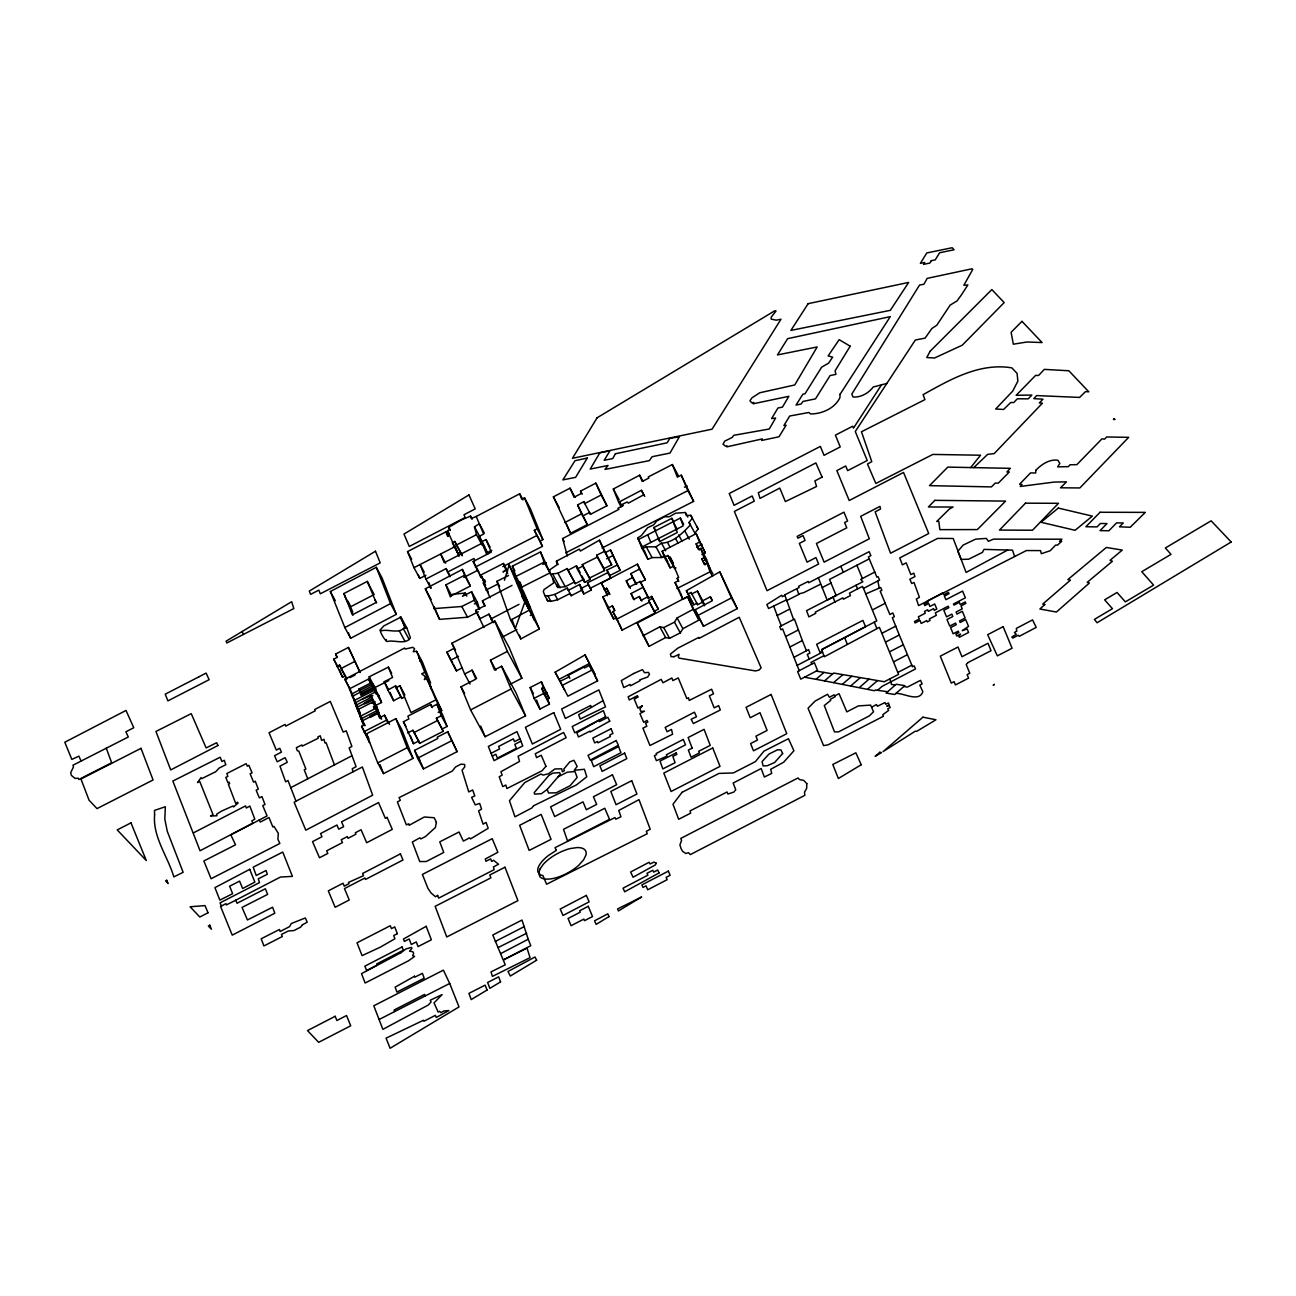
<?xml version="1.0" encoding="UTF-8"?>
<svg xmlns="http://www.w3.org/2000/svg" width="1296" height="1296" viewBox="0 0 1296 1296"><rect width="100%" height="100%" fill="white"/><g stroke="black" fill="none" stroke-linecap="round" stroke-linejoin="round"><path stroke-width="1.5" d="M799.276 670.745L782.622 628.916L780.953 629.759L779.787 626.551L793.606 619.504L784.728 594.864L799.097 587.542L798.563 586.278L808.202 581.434L808.655 582.763L869.162 551.675L870.88 555.628L868.401 556.924L876.906 577.19L878.056 576.607L879.563 580.057L863.492 588.416L876.776 620.865L821.891 649.49L822.231 651.272L824.337 656.764L879.417 627.345L898.582 674.374L884.309 681.728L833.668 673.045L824.499 680.886L804.524 677.192L800.734 679.136L797.607 671.522L814.39 662.742L817.549 670.421L804.524 677.192M352.933 771.833L352.269 768.739L356.076 766.681L349.142 747.889L351.896 746.48L346.275 730.847L343.148 732.046L330.302 701.411L314.717 709.511L315.252 710.791L285.752 726.1L285.055 724.448L269.033 732.775L276.34 750.092L279.79 748.294L281.41 752.134L274.59 755.681L277.182 761.805L285.12 757.69L287.275 762.291L279.952 766.147L285.638 781.828L288.004 780.516L295.974 801.155L294.16 802.273L305.807 830.185L372.665 795.193L362.362 767.005L295.974 801.155M504.436 580.252L509.15 565.007L523.649 591.835L539.314 628.981L520.798 638.928L510.656 620.152L496.903 581.321L508.518 575.537M380.117 630.002L383.827 625.919L400.918 617.074L406.96 628.252L410.443 637.826C405.68 645.23 394.324 639.625 387.439 641.455C384.928 641.682 377.249 627.215 381.64 630.731C388.525 628.884 399.881 634.489 404.644 627.086L400.918 617.074M385.916 640.726L386.402 639.511M550.541 574.096L557.96 573.269L567.227 568.571L574.468 581.985L565.218 586.683L557.782 587.509L549.698 572.767L549.974 569.657L557.134 564.748L556.421 561.168L579.377 549.115L580.397 551.043L599.4 540.189L611.68 564.797L604.049 568.571L604.568 570.515L589.518 578.048L582.26 564.635L597.326 557.102L596.792 555.158L604.438 551.383L599.4 540.189M419.92 661.3L420.406 659.551L418.64 658.044M353.516 696.551L344.849 679.234L404.66 648.032L405.259 649.053L412.841 647.32L414.607 648.826L413.213 651.71L416.615 651.305L422.415 662.029L430.628 683.057L424.813 672.332L421.67 673.774L425.493 676.674L424.31 679.622L426.805 678.245L441.709 710.581L438.161 712.395M430.547 688.711L431.293 687.398L425.493 676.674M643.253 635.656L659.842 626.843L663.746 627.572L674.471 622.145L677.095 617.949L693.149 609.347L687.577 596.63L637.211 623.052L643.253 635.656L649.053 646.38L665.642 637.567L669.546 638.296L680.287 632.885L682.895 628.69L698.949 620.087L687.577 596.63M881.717 384.523L853.497 428.134L852.719 426.206L835.385 435.164L840.245 446.926L824.029 455.317L820.368 446.407L729.227 493.517L734.087 505.327L752.166 495.979L754.288 501.131L734.362 511.434L767.038 590.684L818.635 564.019L815.962 557.555L807.084 562.156L799.34 543.397L805.043 540.464L803.034 535.572L797.947 538.196L797.186 536.366L843.971 512.179L847.6 521.008L844.619 522.547L846.774 527.812L816.431 543.51L824.11 562.14L869.324 538.763L860.69 516.343L879.984 506.363L880.535 508.988L875.156 511.839L890.546 553.23L928.73 533.531L903.539 472.457L849.204 500.531L836.843 470.578L845.721 465.993L847.633 470.642L867.235 460.517L855.279 431.503L915.349 340.022L925.101 338.11L931.873 328.487L936.781 325.28L950.146 305.111L957.047 300.947L961.421 294.889L967.869 284.942L963.851 285.266L972.745 269.438L972.113 268.774L927.175 278.365L923.886 284.278L919.561 285.039L851.78 394.114L853.092 397.013C860.9 397.548 868.595 393.174 873.229 387.002L887.128 383.373M689.035 522.466L692.323 518.254L690.8 515.354L686.362 515.5L685.357 512.519L675.653 513.167L669.352 516.731L664.394 516.829L656.942 520.798L653.621 524.896L647.627 527.715L641.342 535.588L637.745 537.889L642.103 548.564L646.267 546.863L655.97 546.815L661.559 543.186C673.499 542.587 682.765 533.045 690.395 524.848L689.035 522.466L695.369 534.049M694.85 533.191L698.139 528.979L696.6 526.079M970.672 467.581L980.537 455.22L932.828 454.426L875.837 483.473L867.478 464L871.787 461.668L861.467 431.762L924.923 399.622L923.108 394.664C950.211 379.534 979.501 362.54 1011.82 367.853L1017.068 373.394L1017.878 381.089L1012.808 390.987L995.684 409.018L1003.59 409.455L1010.734 402.505L1013.683 402.586L1017.328 398.795L1028.214 398.844L1031.859 395.069L1016.161 395.296L1035.617 375.403L1038.566 375.467L1044.333 369.376L1068.86 370.769L1088.786 391.797L1085.481 391.635L1079.6 397.418L1036.687 395.588L1033.803 398.633L1042.972 399.184L1039.327 402.959L1042.438 403.186L994.178 453.6L987.649 454.361L973.75 467.629L947.797 467.111L929.507 485.644L991.44 486.907L995.215 483.084L998.293 483.149L1009.325 471.971L1006.846 471.938L1010.394 468.326L973.75 467.629M466.835 596.111L465.183 593.05L462.526 596.338L471.631 591.705L477.43 602.429L479.569 609.233M547.187 789.458L560.358 774.198L559.597 772.627L552.841 773.129L548.888 775.429L534.163 792.666L534.616 794.108L541.453 793.687L547.187 789.458L548.548 792.974L556.146 792.812L570.046 785.749L577.157 777.454L575.003 771.574L567.292 772.189L558.139 776.774M887.647 691.74L896.216 684.256L904.851 685.633L894.726 694.478L886.108 693.085L887.647 691.74L875.448 689.974L874.541 690.752L824.499 680.886M815.962 679.363L823.981 672.413L832.68 673.904M850.905 685.762L860.204 677.743M859.669 687.253L868.968 679.217M868.077 688.743L877.457 680.643M833.652 682.555L842.837 674.698M842.4 684.256L851.764 676.253M877.424 690.363L882.139 686.345L915.494 668.963L914.231 665.901L912.514 666.792L899.262 634.991L892.345 617.706L894.37 616.653L892.847 612.976L889.866 614.515L880.195 591.17L881.896 590.296L880.697 587.509L865.793 593.876M638.426 539.541L680.351 518.076L683.17 525.884L641.536 547.204L647.903 559.305L652.066 557.588L661.77 557.539L664.556 555.725M480.67 539.104L482.29 545.389L476.491 534.665L474.466 526.792L479.342 523.843L484.315 533.045M404.903 628.366L406.717 627.799M689.699 595.739L682.717 599.254L674.989 582.503L678.31 580.835L677.192 578.356L678.683 577.449L670.162 557.215L668.882 557.798L667.975 555.498L664.297 557.118L662.191 551.27L696.211 533.644L705.316 552.793L701.93 554.575M450.344 530.485L448.691 527.423L461.182 520.036L470.48 516.148L472.149 519.21M595.237 676.107L597.602 680.87L567.891 696.195L555.142 672.154L585.047 654.934L594.961 674.357L585.047 654.934M458.978 556.34L447.476 530.696L449.825 529.367L448.691 527.423M454.75 541.436L452.304 542.781L458.104 553.505L460.566 552.161L454.75 541.436L462.186 555.79L460.566 552.161M373.621 689.342L376.115 693.943L374.463 689.731L375.759 689.018L369.133 676.82L388.363 667.148L391.667 673.288M874.751 572.071L860.706 579.425L862.861 581.742L806.566 610.643L808.882 616.896L815.767 613.316L815.281 612.149L842.854 597.861L843.421 599.206L850.451 595.561L849.447 593.147L855.927 589.712L862.472 586.408L863.492 588.416M502.783 566.676L542.408 546.361L534.325 530.339L537.111 528.833L524.524 497.842L521.705 499.138L519.712 493.792L476.215 516.456L471.323 518.546L470.48 516.148M542.408 546.361L540.124 541.064L542.911 539.573L530.323 508.583L524.524 497.842M510.656 620.152L529.157 610.205L513.491 573.059M344.833 627.556L390.517 603.628L376.31 567.324L330.35 591.511L344.833 627.556L350.633 638.28L396.317 614.353L382.109 578.065L376.31 567.324M290.596 787.757L351.605 755.924M704.441 605.799L701.962 601.198L710.37 596.808L712.152 600.826L695.093 609.752L703.485 626.292L737.246 608.634L719.798 571.844L686.362 590.684L693.765 604.795L696.908 603.175L697.588 604.665L703.242 601.83L697.442 591.089L691.789 593.941L691.092 592.45L687.965 594.07M401.436 696.584L393.644 700.747L387.844 690.007L395.636 685.843L401.744 698.431L404.384 697.151M462.024 667.926L456.484 670.874L450.684 660.15L458.492 656.262M871.754 707.081L876.501 704.554L877.424 706.271L885.038 702.513L885.703 704.246L888.473 702.983L889.137 704.911L886.739 706.126L889.267 705.623L890.222 707.503L887.776 708.734L888.635 710.419L882.738 714.76L883.435 716.251L828.095 744.827L823.576 745.605L808.056 708.232L815.054 701.12L827.577 694.251L829.391 697.264L834.089 694.834L835.013 696.843L830.282 699.289L830.687 700.358L824.288 705.526L834.494 731.932L838.69 731.819L869.438 715.829L873.536 711.763L870.62 705.121L858.373 705.915L846.823 711.86L839.095 693.716L834.511 695.952M450.684 660.15L446.877 652.163L453.568 648.599M559.904 681.437L568.733 677.047L568.231 675.378L583.961 667.019L584.496 667.958L589.437 665.366L597.602 680.87M221.47 906.034L220.595 906.503L232.227 935.129L274.833 913.243L272.565 907.232L247.455 919.966L242.044 907.411L267.624 894.402L265.356 888.764L237.022 903.263L235.742 900.202L280.438 877.052L292.41 876.371L282.755 852.071L253.19 867.17L256.219 875.497L266.069 870.491L267.332 874.265L258.277 878.801L259.508 882.608L220.061 902.858L221.47 906.034L225.99 903.636L226.346 904.948L235.742 900.202M821.891 649.49L865.534 626.697L862.909 620.395L816.626 644.339L820.044 652.406L822.231 651.272M797.089 665.431L822.587 652.082M81.016 760.963L78.91 756.151L71.815 759.407L64.8 742.235L126.004 710.451L133.763 727.736L125.874 731.803L128.32 736.97L72.997 765.191L73.435 766.989L70.697 772.74L71.345 775.332L75.006 778.378L78.197 778.232L78.878 779.495L111.65 762.745L106.272 748.165M794.383 657.088L808.607 649.62L809.903 653.087L807.246 654.399L809.222 659.016M621.14 506.849L618.646 502.249L641.423 490.309L644.728 496.433M700.682 548.451L704.036 557.717L709.835 568.442L706.482 559.192L700.682 548.451L698.463 549.536L696.13 543.834L699.516 542.068L696.211 533.644M570.013 488.171L574.047 497.275L581.531 493.371L580.527 491.135L595.868 483.116L606.933 505.748L590.458 514.35L583.799 501.682L577.611 504.922L587.347 524.54L570.564 533.32L553.376 496.854L570.013 488.171L574.987 497.372M595.868 483.116L601.133 495.007L584.658 503.626L583.799 501.682M618.646 502.249L613.332 488.997L639.689 475.195L642.994 481.318M478.305 611.842L467.564 617.22L439.522 619.358L425.331 588.789L462.429 569.414L470.335 586.035L451.656 595.593L445.856 584.869L464.535 575.311L462.429 569.414M564.764 522.58L581.548 513.815L577.611 504.922M583.411 515.646L589.599 512.422L590.458 514.35M607.5 595.69L601.328 583.038L637.405 564.181L645.343 579.798L640.111 582.536M604.195 589.567L606.658 588.271L609.962 594.41M640.143 581.418L648.599 598.153L640.143 581.418L629.078 587.185L626.276 580.802L632.545 577.546L630.812 573.626L639.544 569.074L637.405 564.181M616.669 617.366L613.64 618.953L607.84 608.213L612.376 605.848L614.871 610.448M642.784 587.428L631.039 593.568L633.614 599.449L639.317 596.484L641.002 600.34L647.53 596.938L648.097 598.266L651.677 596.403L652.536 598.363L648.599 600.421L655.16 612.895L622.096 630.148L612.878 611.582L614.515 610.724L612.376 605.848M654.399 611.145L658.336 609.104L651.677 596.403M697.685 615.568L731.446 597.91L719.798 571.844M500.629 953.645L528.217 939.227L521.996 920.047L492.772 935.015L505.246 964.807L490.99 971.903L492.415 976.39L530.048 957.647L527.018 948.105L503.609 959.801L530.777 945.707L528.217 939.227M483.975 627.556L475.648 610.384L484.591 605.848L482.404 600.826L512.05 585.403M605.426 552.582L610.513 549.925L620.185 570.353L609.93 575.424L610.627 578.032L590.377 588.173L587.477 582.811L607.727 572.67L607.014 570.062L617.285 564.975L610.513 549.925M492.869 622.323L491.022 618.905L519.032 604.341M606.641 558.835L613.413 555.287M530.275 615.487L531.959 614.612L521.818 595.836L539.314 628.981M502.929 636.773L516.926 629.483M607.84 608.213L602.867 596.921L609.023 593.698L606.658 588.271M616.297 619.407L649.361 602.17L648.599 600.421M558.916 679.396L589.162 663.633M872.678 609.8L885.379 603.191M1007.672 550.055L966.103 572.427L953.208 538.488L937.591 538.407L899.748 557.896L902.372 564.878L906.212 562.837L910.829 574.549L913.826 573.14L914.927 576.558L909.857 579.231L911.72 583.492L914.036 582.503L919.415 597.31L916.353 599.027L918.605 605.588L1026.416 550.541L1040.558 550.606L1041.32 553.7L1050.116 550.784L1055.803 544.968L1057.439 545.179L1061.699 541.291L1059.61 541.372L1061.894 539.201L993.546 539.12L988.378 541.307L986.369 538.423L975.596 539.136L963.139 545.114L957.874 551.286L961.114 559.418L968.63 559.208L982.4 552.404L984.02 549.391L1012.451 550.152L1014.687 556.486M367.303 581.402L376.164 602.51L352.447 614.758L343.813 593.584L367.303 581.402L368.955 584.464M487.798 553.975L479.18 536.382L483.667 534.049L476.215 516.456M481.513 541.874L485.984 539.557L490.131 547.22M491.8 550.282L487.312 552.598L485.757 548.937M479.714 574.063L481.156 577.757L473.186 561.492L491.314 552.112L485.984 539.557M567.34 555.919L562.594 538.553L618.921 509.377L617.9 508.307L623.311 505.456L622.453 504.274L627.232 501.973L628.349 503.156L643.772 494.764L641.423 490.309M581.904 575.91L583.718 579.263L575.23 583.67L567.972 570.256L576.461 565.866L580.09 572.573M369.133 676.82L369.959 678.278L368.663 678.991L370.316 683.219L358.927 689.051L359.527 690.574L372.584 683.915L373.216 685.535L352.318 696.373L354.796 700.974M567.243 588.109L571.163 595.723L582.568 589.81L579.668 584.447L568.264 590.36L567.243 588.109L554.801 594.41L547.997 595.998L544.822 595.512L543.332 591.673L544.061 589.55L553.7 582.957L552.728 578.129M696.649 547.155L702.011 544.385M193.525 832.842L245.56 805.885L246.321 808.007L249.836 806.047L254.826 819.169L251.829 820.822L252.817 823.171L200.054 850.759L172.838 781.051L220.158 757.237L221.956 761.53L224.273 760.282L225.812 764.737L219.202 768.042L215.654 771.752L201.674 778.669L201.074 777.584L197.543 782.59L199.73 781.423L213.062 814.714L210.551 816.01L216.967 815.767L216.578 814.261L221.195 811.264L232.988 805.982L233.491 806.954L238.091 803.05L237.492 802.208L235.694 803.358L228.388 784.291L229.667 783.675L229.019 782.104L227.918 782.687L225.796 777.389L227.821 776.466L226.865 773.485L246.175 763.668L247.293 766.179L248.881 765.353L252.088 772.805L250.144 773.777L253.546 782.168L255.263 781.229L258.309 789.102L256.171 790.187L259.346 797.899L261.938 796.57L264.967 804.476L262.732 805.626L267.106 815.929L230.834 834.867L235.532 844.814L203.845 860.965L211.102 878.737L279.855 843.485L277.895 839.273L278.316 833.393L273.991 826.362L272.857 826.994L269.017 817.517L260.334 822.053L259.184 819.947M784.679 595.415L782.282 596.646L781.682 595.237L766.876 604.552L768.56 608.504L786.235 599.999M818.375 577.87L827.14 600.113L836.195 595.544L829.505 579.425L869.243 558.868M821.923 587.72L831.125 582.957M790.123 646.866L802.337 640.532L794.432 619.099L793.606 619.504M885.994 641.876L899.262 634.991M243.389 634.441L226.832 642.994L226.087 641.18L291.649 601.7L293.836 608.569L243.389 634.441L242.174 631.492M456.386 545.049L476.491 534.665M336.749 666.549L339.568 665.107L345.368 675.832L342.549 677.29L333.736 659.178L336.992 657.493L335.599 654.059L348.446 647.433L360.077 672.43L348.446 647.433M345.368 675.832L346.777 679.282L340.978 668.558L354.278 661.689M350.114 677.581L355.088 675.005M470.092 684.061L464.648 674.001L451.899 643.237L494.813 621.043L509.312 647.87L521.883 678.229L510.041 684.353M464.648 674.001L472.1 670.145L475.826 679.136L461.036 686.799L470.594 709.916L485.109 736.744L525.528 715.829L516.116 693.068L501.601 666.241L494.505 669.919L490.471 660.15L507.368 651.402L494.813 621.043M366.379 733.876L395.863 718.664L401.679 729.389L413.003 758.403L383.519 773.631L377.719 762.907L366.379 733.876L368.874 738.477M470.594 709.916L511.029 689.002L501.601 666.241M377.719 762.907L407.203 747.679L395.863 718.664M562.075 685.471L591.802 670.145L589.437 665.366M823.9 655.727L811.021 662.386L811.733 664.119M882.139 633.177L895.795 626.114M893.867 661.689L907.281 654.755M898.144 672.284L911.849 665.204M425.882 575.246L419.774 578.389L413.959 567.664L407.543 551.594L445.921 531.83L448.416 536.431M449.258 535.183L447.606 536.042L445.921 531.83M453.406 546.766L455.058 545.924L458.104 553.505M413.959 567.664L454.005 547.155M430.871 588.238L425.898 579.037L446.148 568.604L450.295 576.283M450.036 576.704L447.557 572.103L473.963 558.511L474.773 560.698M678.148 475.276L672.349 464.551L648.259 476.944L648.875 478.078L642.152 481.464L639.689 475.195M463.79 577.465L476.847 570.742M589.518 578.048L590.182 579.474L584.593 582.341L577.336 568.928L582.925 566.06L582.26 564.635M373.216 685.535L373.847 687.139L360.466 693.959L360.968 695.272L374.414 688.419L375.743 691.772L354.91 703.015L363.625 725.306L361.584 726.343L369.538 742.543L368.096 738.898M590.377 588.173L591.268 590.069L583.751 593.941L580.851 588.578L588.368 584.707L587.477 582.811M491.168 753.284L499.592 748.942L498.604 746.464L513.394 738.85L514.512 741.636L519.971 738.817L516.991 731.624L488.333 746.464L494.084 760.639L522.774 745.913L519.971 738.817M492.286 756.086L495.85 754.256L497.405 758.144L516.407 748.359L514.804 744.358L520.943 741.199M781.294 625.822L777.195 615.519L789.491 609.185M785.862 636.385L798.433 629.937M379.226 1019.45L449.696 983.453L443.394 970.153L373.799 1005.793L382.871 1029.364L428.393 1004.967L431.05 1001.986L430.24 1000.22L442.13 994.583L434.03 1002.893L438.161 1012.079L439.603 1011.317L440.932 1012.63L444.074 1010.929L448.837 1010.572L436.234 1017.49L435.375 1015.351L423.905 1021.248L423.5 1020.244L386.078 1038.161L390.096 1048.27L459.011 1006.927L449.696 983.453M475.357 567.032L536.609 535.637M671.846 518.319L677.29 532.494L659.68 541.598L653.913 527.488L671.846 518.319L673.515 521.381M359.332 690.055L351.427 694.105L354.731 700.229M377.978 709.69L370.883 695.644L362.831 698.949M369.603 697.28L372.859 695.612M370.883 695.644L372.179 698.965C361.422 703.453 361.697 706.401 372.47 700.034L377.314 712.395L369.83 716.234L370.267 717.368L377.816 713.497L380.295 718.097M364.338 703.582L356.659 707.519L359.98 713.659M373.556 707.972L376.682 706.369M370.057 716.866L361.957 721.03L364.435 725.63M389.545 724.415L384.572 715.214L379.501 717.822L377.816 713.497M363.739 731.819L386.5 720.139L384.572 715.214M426.805 678.245L435.91 699.84L410.994 712.606L399.913 685.778L395.944 687.706L401.744 698.431M447.752 731.786L437.254 737.165L437.773 738.493L414.574 750.384L417.587 758.209L423.387 768.933L457.099 751.664L447.752 731.786L457.099 751.664M417.587 758.209L451.3 740.939M591.17 706.79L590.652 705.461L565.364 718.438L561.654 708.993L598.865 689.909L605.54 706.871L580.203 719.053L578.664 714.695L603.11 700.666M889.801 651.71L903.312 644.776M495.266 941.463L524.491 926.494M485.563 585.355L480.881 574.987L503.447 563.468L507.595 571.131M490.147 597.748L483.311 582.941L485.449 581.839L484.72 579.928L483.084 580.754M486 590.085L498.199 583.864M474.401 603.968L477.43 602.429M374.981 689.893L353.97 700.634L359.883 712.217M371.822 703.436L375.176 701.719M373.345 706.676L381.542 702.497L380.23 699.143M432.362 707.567L430.693 704.506L407.884 716.153L408.92 718.94L403.412 721.742L413.456 743.693L418.738 740.988L412.938 730.264L407.657 732.953M412.938 730.264L419.645 743.369L443.135 731.365L442.211 728.951L447.071 726.473L442.714 714.987L436.914 704.263L431.633 706.952L430.693 704.506M443.135 731.365L436.412 718.211L441.272 715.732L436.914 704.263M413.845 732.629L437.335 720.641M565.688 552.841L687.836 490.649L681.291 475.195L677.354 477.139L672.349 464.551M602.024 548.03L693.635 501.374L681.291 475.195M530.177 687.528L541.355 681.842L549.261 698.269L547.592 699.111L549.439 704.198L539.93 709.042L534.13 698.317L530.177 687.528L533.482 693.668M534.13 698.317L543.64 693.473L541.793 688.387L543.461 687.544L541.355 681.842M543.964 694.202L547.171 692.566M786.494 600.696L798.871 594.41L796.797 588.724M540.529 551.918L544.142 562.156L549.958 572.881L521.786 587.12L515.986 576.38L512.374 566.141L540.529 551.918L549.342 571.18M515.986 576.38L544.142 562.156M542.813 564.424L546.329 562.642M479.358 619.018L488.965 614.158L493.582 622.696M387.844 690.007L384.28 681.68L392.575 677.468L388.363 667.148M546.588 599.092L547.722 600.874L550.897 601.36L557.701 599.773L570.159 593.471L571.163 595.723M676.917 588.53L710.03 571.828L707.114 563.225L704.263 564.424L701.816 558.787L704.036 557.717M798.709 593.957L803.763 592.628L820.53 584.204M433.723 608.618L461.765 606.496L474.304 600.21L471.631 591.705M388.849 680.562L374.933 687.544L375.759 689.018M498.069 947.619L526.646 933.25M684.466 487.215L687.091 485.919M704.263 560.261L706.482 559.192M668.882 557.798L674.681 568.523L675.961 567.956M664.297 557.118L670.097 567.859L673.774 566.222L674.681 568.523M465.183 593.05L452.547 594.346L450.36 596.921L445.856 584.869M816.253 671.101L823.981 672.413M895.325 685.049L891.47 684.385L889.866 679.072M895.925 693.441C903.101 692.631 918.945 702.772 922.865 691.772L919.804 685.114L922.12 683.932L920.533 680.335L907.265 687.139L903.928 686.443M429.867 685.681L431.293 687.398M557.782 587.509L556.681 584.642M687.836 490.649L693.635 501.374M690.8 515.354L698.139 528.979M685.357 512.519L687.852 517.12M731.446 597.91L737.246 608.634M699.516 542.068L705.316 552.793M707.114 563.225L712.913 573.966M696.13 543.834L699.451 549.974M710.03 571.828L712.508 576.428M680.351 518.076L683.672 524.216M701.816 558.787L705.121 564.91M685.147 531.49L689.278 539.152M673.159 521.77L677.306 529.432M678.618 534.892L681.939 541.015M710.37 596.808L712.022 599.87M675.605 538.553L678.083 543.154M667.618 542.7L670.097 547.301M691.092 592.45L697.588 604.665M670.162 557.215L673.466 563.355M653.913 527.488L655.565 530.55M661.559 543.186L665.707 550.849M667.975 555.498L672.948 564.7M658.368 538.65L660.037 541.712M686.362 590.684L693.765 604.795M695.093 609.752L703.485 626.292M677.192 578.356L678.845 581.418M662.191 551.27L667.991 562.01M693.149 609.347L698.949 620.087M655.97 546.815L661.77 557.539M674.989 582.503L679.963 591.705M646.267 546.863L652.066 557.588M613.332 488.997L619.132 499.721M637.745 537.889L643.399 548.743M677.095 617.949L682.895 628.69M674.471 622.145L680.287 632.885M601.133 495.007L606.933 505.748M639.544 569.074L645.343 579.798M652.536 598.363L658.336 609.104M663.746 627.572L669.546 638.296M649.361 602.17L655.16 612.895M659.842 626.843L665.642 637.567M630.812 573.626L636.611 584.35M632.545 577.546L635.85 583.67M639.317 596.484L641.795 601.085M580.527 491.135L582.196 494.197M626.276 580.802L630.423 588.481M617.285 564.975L620.185 570.353M631.039 593.568L634.36 599.692M604.438 551.383L611.68 564.797M581.548 513.815L587.347 524.54M637.211 623.052L642.184 632.237M607.014 570.062L609.93 575.424M607.727 572.67L610.627 578.032M596.792 555.158L604.049 568.571M597.326 557.102L604.568 570.515M601.328 583.038L607.127 593.762M553.376 496.854L559.175 507.595M612.878 611.582L618.678 622.307M602.867 596.921L608.666 607.646M582.925 566.06L590.182 579.474M588.368 584.707L591.268 590.069M562.594 538.553L564.262 541.615M519.712 493.792L523.017 499.932M556.421 561.168L558.236 564.521M537.111 528.833L542.911 539.573M557.96 573.269L565.218 586.683M534.325 530.339L540.124 541.064M552.906 574.452L560.164 587.866M554.801 594.41L557.701 599.773M547.997 595.998L550.897 601.36M544.822 595.512L547.722 600.874M512.374 566.141L514.868 570.742M568.231 675.378L569.9 678.44M555.142 672.154L560.115 681.34M474.466 526.792L480.265 537.516M479.18 536.382L484.979 547.106M496.903 581.321L499.673 586.44M543.461 687.544L549.261 698.269M480.881 574.987L484.202 581.11M473.186 561.492L478.985 572.216M541.793 688.387L547.592 699.111M543.64 693.473L549.439 704.198M483.311 582.941L488.284 592.142M447.476 530.696L449.145 533.758M482.404 600.826L485.174 605.945M507.368 651.402L521.883 678.229M464.535 575.311L470.335 586.035M474.304 600.21L479.277 609.412M475.648 610.384L480.265 618.921M445.678 563.177L440.705 553.975L444.204 562.691L481.999 543.235L486.81 554.461M511.029 689.002L525.528 715.829M461.765 606.496L467.564 617.22M490.471 660.15L495.898 670.21M424.229 572.184L420.082 564.521L425.898 579.037M472.1 670.145L476.636 678.521M407.543 551.594L411.674 559.256M425.331 588.789L431.131 599.53M451.899 643.237L455.528 649.944M446.877 652.163L452.677 662.888M461.036 686.799L464.665 693.506M400.027 617.09L405.826 627.815M390.517 603.628L396.317 614.353M403.429 628.868L409.244 639.592M399.2 630.698L405 641.423M435.91 699.84L441.709 710.581M441.272 715.732L447.071 726.473M368.372 583.832L374.171 594.572L350.568 606.771L352.771 612.101M374.981 599.805L376.634 602.867M436.412 718.211L442.211 728.951M399.913 685.778L404.887 694.98M343.813 593.584L345.481 596.646M347.96 601.247L350.568 606.771L344.752 596.047M351.378 612.02L353.03 615.082M384.28 681.68L388.427 689.342M403.412 721.742L405.891 726.343M330.35 591.511L335.324 600.712M414.574 750.384L420.374 761.108M407.203 747.679L413.003 758.403M372.584 683.915L379.647 697.88L373.847 687.139M374.414 688.419L380.797 700.618M375.743 691.772L381.542 702.497M374.463 689.731L368.663 678.991L349.385 688.889L357.291 706.757M386.5 720.139L388.152 723.2M377.298 707.972L371.498 697.232L355.801 705.283L359.948 712.946M372.179 698.965L381.542 719.102L375.743 708.377L360.142 716.38L365.116 725.582M378.967 712.525L373.167 701.8L357.566 709.803L362.54 719.005M380.846 718.486L376.699 710.824L361.098 718.826L364.419 724.95M358.927 689.051L360.58 692.113M335.599 654.059L337.268 657.121M344.849 679.234L350.649 689.958M333.736 659.178L337.883 666.841M361.584 726.343L367.384 737.068M560.941 682.879L564.716 690.12M643.01 633.776L649.053 646.38M453.438 664.492L456.484 670.874M574.468 581.985L575.23 583.67M567.227 568.571L567.972 570.256M856.024 585.29L857.612 588.838M703.242 601.83L704.749 605.2M697.442 591.089L701.962 601.198M566.498 524.135L570.564 533.32M609.379 609.266L613.64 618.953M619.358 623.878L622.096 630.148M488.965 614.158L491.022 618.905M879.304 588.222L877.813 580.981M840.861 566.449L843.356 572.281M531.959 614.612L534.438 620.395M390.08 692.404L393.644 700.747M509.15 565.007L524.815 602.17L515.225 628.609L511.952 619.375M434.176 606.739L439.522 619.358M856.883 565.25L862.407 578.551M647.692 534.794L650.867 542.441M480.686 726.068L485.109 736.744M647.903 559.305L644.225 550.265M339.568 665.107L340.978 668.558M339.552 669.902L342.549 677.29M874.282 622.161L876.841 628.479M348.462 632.885L350.633 638.28M802.337 640.532L806.42 650.738M619.796 501.39L621.788 506.347M446.148 568.604L447.557 572.103M428.798 582.503L430.969 587.947M418.333 574.825L419.774 578.389M844.717 637.762L847.114 643.869M378.383 694.64L379.015 696.26M425.266 996.008L424.634 994.388L394.065 1010.054L394.664 1011.593M307.8 778.896L304.236 769.856L305.872 769.014L298.809 751.081L297.238 750.708L296.347 747.679L301.887 744.957L302.243 746.14L318.184 738.266L317.812 736.987L320.242 735.788L321.619 740.453L323.968 739.287L325.053 743.045L326.138 742.802L334.514 765.077M416.615 651.305L424.813 672.332M379.987 764.559L383.519 773.631M420.973 762.68L423.387 768.933M418.738 740.988L419.645 743.369M833.069 597.1L834.98 602.138M503.447 563.468L505.845 569.77L502.978 571.99L506.396 570.24L507.708 573.707M410.621 736.209L413.456 743.693M773.777 606.285L777.195 615.519M536.641 700.051L539.93 709.042M668.525 563.468L670.097 567.859M519.988 582.001L521.786 587.12M519.502 635.218L520.798 638.928M680.789 593.244L682.717 599.254M583.718 579.263L584.593 582.341M576.461 565.866L577.336 568.928M582.957 591.187L583.751 593.941M579.668 584.447L580.851 588.578M395.636 685.843L395.944 687.706M154.597 814.844C152.669 837.151 167.783 856.364 173.842 876.89L183.141 872.305L167.281 831.319L164.819 819.153L165.353 806.728L154.499 810.421L154.597 814.844M806.809 783.626L806.663 788.341L804.508 792.164L804.832 795.339L690.314 854.599L688.532 852.719L685.827 853.513L682.538 851.278L680.983 848.41L679.93 844.83L681.566 840.472L680.773 838.415L797.98 777.973L799.502 779.576L803.747 780.403L806.809 783.626M840.035 394.34L839.921 397.629C834.916 408.305 821.972 413.975 810.567 413.942L808.915 412.484L789.718 416.016L783.918 425.493L786.105 425.234L778.977 436.784L761.692 440.446L762.34 438.907L726.732 446.877L727.024 445.873L725.371 446.099L723.038 444.204L724.707 441.158L732.175 437.432L733.73 435.326L769.273 429.008L775.64 418.009L771.622 418.576L777.956 407.981L782.428 407.155L788.827 396.317L753.235 403.785L753.786 402.473L751.777 402.829L749.947 400.788L751.988 397.791L759.764 392.769L794.723 384.977L817.177 346.955L777.47 354.926L787.628 338.661L890.287 316.645L840.035 394.34M673.985 656.699L679.088 654.334L678.278 656.829L679.153 658.141L755.584 670.955L759.067 670.048L761.141 667.877L739.222 617.269L699.176 638.329L698.657 637.47L677.776 648.194L670.437 654.091L671.036 656.635L673.985 656.699M436.379 822.393L435.407 827.512L425.509 836.519L420.827 838.917L419.807 837.832L412.322 842.027L419.758 861.565L426.319 861.5L443.734 852.476L439.781 841.833L459.043 832L463.385 841.12L469.525 837.848L470.529 838.917L488.187 828.29L486.081 822.393L483.133 824.175L478.613 810.875L481.561 809.093L479.698 803.471L475.259 804.881L471.598 797.38L474.79 795.874L472.684 789.977L468.747 791.921L462.04 770.245L464.713 766.957L464.648 764.462L460.922 764.17L455.512 767.005L452.369 771.007L399.038 797.639L400.334 800.231L397.402 802.013L406.345 824.855L408.807 823.802L409.099 825.309L424.327 816.998L434.273 817.744L436.379 822.393M539.833 869.276L538.715 873.569L539.995 876.841A26.584 11.016 -28.4 0 0 556.357 877.684A26.276 10.903 -28.4 0 0 578.826 865.177L583.621 859.831L586.003 854.89A26.536 11 -28.4 0 0 577.336 847.552L570.305 848.54A26.195 10.854 -28.4 0 0 543.251 864.367L539.833 869.276M1035.893 470.205L1035.65 472.991L1030.531 472.91L1019.596 484.234L1022.009 484.493L1020.26 486.47L1054.037 482.08L1066.462 481.853L1060.533 487.798L1079.876 487.944L1128.686 437.319L1106.622 436.979L1104.646 439.101L1101.924 438.89L1076.863 464.648L1070.107 464.762L1068.277 466.657L1057.649 466.868L1059.836 463.433L1057.892 460.258C1049.647 458.914 1041.385 464.454 1035.893 470.205M400.982 952.69L361.503 973.652L365.132 983.016L408.613 960.741L414.623 956.399L412.663 955.67L413.667 953.483L412.97 951.799L409.504 951.151L411.885 948.559L411.512 947.408L405.923 948.931L400.982 952.69M633.614 673.531L621.319 680.594L623.732 687.56L630.018 684.466L630.439 685.811L639.9 680.805L639.77 679.865L647.692 676.998L649.523 674.163L648.437 672.397L644.501 672.705L642.476 669.627L633.614 673.531M930.107 351.265L926.77 357.566L934.61 357.988L962.329 345.141L1004.173 302.584L991.845 289.575L930.107 351.265M615.406 453.778L612.716 458.573L604.211 460.274L609.979 450.733L599.773 452.92L590.198 469.087L608.051 465.458L604.957 469.427L649.345 460.631L652.131 456.71L670 453.065L679.412 436.72L669.821 438.404L667.116 442.811L615.406 453.778M587.299 458.055L575.618 477.349L562.853 479.893L575.019 460.712L587.299 458.055M597.1 417.782L572.476 458.282L712.055 429.187L780.97 319.221L776.223 320.177L771.233 319.108L771.185 317.164L776.061 310.991L774.716 310.829L597.1 417.782M850.192 346.194L835.11 370.786L835.904 374.382L830.104 375.548L815.492 398.86L803.002 401.452L801.074 404.044L796.036 405.065L802.823 394.243L804.978 393.806L821.648 367.189L828.598 363.139L832.648 357.161L828.128 355.946L839.144 339.649L850.192 346.194M931.338 260.658L929.848 263.072L923.53 264.368L924.728 262.44L920.387 263.331L926.818 252.947L952.171 247.73L954.099 249.772L939.632 252.752L935.242 259.864L931.338 260.658M808.153 303.669L790.9 330.415L890.336 310.327L908.658 282.431L808.153 303.669M642.136 705.899L639.884 708.896L640.791 711.407L644.533 711.18L639.916 713.61L643.707 722.293L647.06 720.446L647.87 722.002L645.57 723.217L646.801 726.246L642.913 728.141L649.944 745.508L672.608 734.216L671.506 729.421L667.132 731.754L665.172 727.412L694.445 712.184L696.503 716.769L691.141 719.28L693.392 723.557L720.301 709.997L718.664 705.64L714.177 707.859L709.366 695.839L713.513 693.814L711.601 689.213L689.229 700.456L688.468 697.734L686.864 698.641L678.245 677.938L672.867 680.578L671.879 677.986L662.953 682.765L661.203 679.379L628.139 696.827L629.289 699.97L637.389 695.693L638.134 696.989L634.23 699.111L637.924 708.037L642.136 705.899M682.052 792.326L672.98 804.265L678.667 819.283L690.671 813.159L690.007 810.94L727.056 791.986L727.898 794.027L733.909 792.05L735.755 789.734L733.131 783.059L761.173 768.528L764.348 777.033L771.719 773.388L770.699 769.257L783.594 762.291L793.913 750.773L788.454 738.704L763.943 751.145L755.471 761.578L733.342 772.951L718.988 773.42L682.052 792.326M533.563 805.756L531.862 807.959L514.966 816.804L509.458 800.734L524.767 782.573L541.015 773.987L542.943 775.089L548.532 773.793L554.818 768.982L561.686 768.787L562.351 771.784L564.327 770.747L563.809 769.063L569.722 761.935L573.934 760.282L577.174 766.39L574.177 770.294L584.399 769.273L586.78 776.741L576.477 784.922L533.563 805.756M302.47 924.761L300.64 927.126L293.917 930.56L288.376 930.982L281.475 934.416L282.301 936.554L263.914 945.934L261.176 938.758L279.434 929.507L280.147 931.516L289.656 926.559L291.292 923.53L305.321 917.957L307.201 922.217L302.47 924.761M545.956 766.292L542.068 770.747L506.914 788.535L505.796 785.036L502.767 786.607L499.219 776.758L502.168 775.105L500.92 771.703L519.534 761.432L518.092 756.297L563.582 732.483L566.174 737.667L535.232 753.77L536.56 757.609L541.226 755.228L545.956 766.292M782.638 753.494L774.652 762.469L767.362 765.693L763.133 765.936L762.048 761.643L768.998 754.061L777.47 749.817L780.921 749.898L782.638 753.494M967.901 662.612L966.2 664.492L969.764 673.24L967.124 674.6L968.566 678.148L955.427 684.92L954.099 681.647L951.28 683.105L940.297 656.149L958.003 647.012L961.956 656.716L988.006 643.27L991.035 650.689L967.901 662.612M934.821 500.353L928.438 506.963L953.062 507.028L949.466 508.939L936.765 521.462L938.79 521.3L939.827 529.643L977.346 529.578L1005.599 501.098L934.821 500.353M1025.476 503.172L999.491 530.08L1032.507 530.226L1058.492 503.302L1025.476 503.172M1114.252 418.657L1113.491 419.45L1115.03 419.483L1114.252 418.657M1100.061 512.26L1085.886 526.743L1097.08 526.889L1100.401 523.487L1106.962 523.568L1100.061 530.631L1108.906 530.744L1116.601 522.871L1123.243 522.952L1119.469 526.824L1130.242 527.261L1145.291 512.374L1100.061 512.26M1021.961 321.327L1011.107 332.311L1013.326 344.201L1027.096 341.982L1042.097 342.565L1021.961 321.327M1044.787 604.535L1039.894 609.007L1056.402 612.036L1089.401 583.022L1087.182 582.374L1112.405 561.233L1110.04 560.326L1122.271 550.087L1106.363 547.463L1067.888 579.555L1070.431 580.138L1042.729 604.066L1044.787 604.535M922.946 717.174L883.127 751.567L915.397 731.122L916.709 731.349L935.955 719.766L922.946 717.174M879.757 752.312L875.14 756.378L881.474 752.571L879.757 752.312M994.259 684.418L993.352 685.211L994.259 684.418M656.278 863.233L655.355 864.918L633.047 877.246L630.634 871.997L649.118 862.294L650.122 863.962L653.962 862.115L656.278 863.233M659.032 872.969L624.656 891.794L623.052 888.165L647.854 875.189L647.012 873.31L652.844 870.264L653.67 872.111L657.72 870.005L659.032 872.969M1058.314 508.081L1041.028 522.256L1075.081 530.307L1092.35 516.116L1058.314 508.081M556.324 850.37L548.613 855.36A26.908 11.162 -28.4 0 0 537.97 872.078L540.626 875.027L542.911 875.529L546.572 884.245L647.255 833.733L646.315 831.335L650.219 829.229L639.009 799.648L618.743 810.486L620.946 816.739L615.811 819.218L614.936 817.565L555.028 847.649L556.324 850.37M375.484 551.221L309.307 591.073L310.635 594.362L318.832 590.134L320.306 593.795L380.214 562.885L375.484 551.221M468.958 494.942L403.979 534.065L409.277 546.475L465.183 517.46L463.984 514.755L475.211 508.891L468.958 494.942M437.611 895.406L435.44 896.719L431.001 892.944L427.923 888.343L422.399 874.427L492.205 838.674L497.875 852.282L485.287 859.005L485.935 861.257L490.698 858.859L491.573 861.37L493.565 860.317L498.555 864.238L493.436 866.927L494.132 869.681L438.664 898.112L437.611 895.406M1016.663 631.152L1014.46 632.48L1016.242 634.36L1011.836 637.016L1012.84 638.086L1018.251 635.251L1019.272 636.336L1036.217 627.394L1032.572 619.893L1016.356 628.382L1016.663 631.152M487.037 990.047L471.209 999.589L468.925 993.384L485.125 985.138L487.037 990.047M500.58 981.898L489.856 988.346L487.62 982.481L498.652 976.844L500.58 981.898M536.641 960.19L510.316 976.034L507.983 971.482L535.005 956.999L536.641 960.19M609.007 916.612L596.144 924.356L594.572 920.808L607.808 913.826L609.007 916.612M641.536 897.026L618.435 910.942L617.609 908.917L641.536 897.026M861.241 764.753L838.35 778.523L832.793 764.462L855.846 752.814L861.241 764.753M1231.2 542.003L1097.096 622.744L1094.391 619.407L1112.454 608.683L1104.629 599.837L1117.039 592.483L1125.349 601.879L1153.602 585.112L1141.76 571.714L1171.001 554.364L1165.363 547.981L1211.128 520.83L1231.2 542.003M822.101 477.09L814.876 480.913L816.561 486.486L785.36 501.584L779.787 488.074L759.974 498.425L758.338 492.755L815.881 462.915L822.101 477.09M249.739 869.308L214.942 887.63L219.866 900.137L232.616 893.673L229.651 886.221L239.566 881.118L242.644 888.505L254.842 882.122L249.739 869.308M609.736 721.143L590.198 731.997L590.053 731.106L578.453 736.97L576.85 732.791L598.801 720.301L599.481 721.58L607.873 717.336L609.736 721.143M616.199 740.534L588.011 755.341L590.182 760.104L618.37 745.297L616.199 740.534M942.467 593.066L927.337 601.004L928.179 602.041L924.161 604.13L924.745 605.572L928.681 603.531L929.912 606.463L934.708 603.985L936.814 609.039L934.286 610.351L933.574 608.634L928.309 611.356L927.661 609.8L924.485 611.437L925.247 613.251L918.346 616.831L919.269 619.051L914.474 621.529L915.073 622.971L919.982 620.428L921.213 623.425L926.737 620.573L927.272 621.902L930.026 620.476L929.378 618.937L936.344 615.341L935.323 612.878L948.235 606.188L948.85 607.694L943.828 610.303L946.55 616.88L951.863 614.142L952.835 616.491L946.987 619.52L949.725 626.098L955.589 623.052L956.27 624.672L950.584 627.604L953.143 633.793L958.262 631.152L958.846 632.561L955.93 634.068L956.772 636.044L960.579 634.084L958.748 635.996L959.299 637.276L968.582 632.464L967.108 628.949L962.264 630.666L968.549 626.389L965.714 619.601L960.158 622.485L959.542 620.946L965.131 618.046L962.345 611.307L956.966 614.093L956.108 612.02L962.231 608.845L961.016 605.929L965.86 603.418L965.245 601.927L960.223 604.535L959.315 602.332L953.953 605.119L953.483 604.001L965.39 597.829L962.572 591.073L945.886 599.692L944.379 596.095L949.012 593.681L948.461 592.385L943.99 594.702L942.467 593.066M387.099 817.403L385.333 818.327L378.529 802.58L341.561 821.826L343.618 826.67L338.742 829.197L336.96 825.034L320.582 833.555L321.975 836.73L312.53 841.639L319.48 857.758L327.807 853.432L326.673 850.824L342.468 842.611L341.221 839.759L347.296 836.6L348.041 838.301L355.93 834.203L355.315 832.761L361.082 829.748L366.671 842.724L392.267 829.391L387.099 817.403M605.621 716.656L574.727 732.823L572.2 726.554L603.353 710.645L605.621 716.656M208.024 912.757L199.827 917.017L190.123 906.779L204.995 905.596L208.024 912.757M1003.153 626.648L987.665 634.7L997.337 655.857L1012.079 648.259L1003.153 626.648M586.343 895.406L560.212 909.047L563.015 915.478L589.162 901.838L586.343 895.406M668.363 871.123L641.893 884.876L642.978 887.436L646.04 885.832L647.725 889.785L667.132 879.692L666.128 877.36L670.129 875.27L668.363 871.123M553.765 712.638L525.415 727.315L532.364 744.001L560.698 729.324L553.765 712.638M400.399 853.886L362.588 873.472L363.512 875.675L348.462 882.43L348.997 883.678L344.25 886.156L343.019 883.256L328.309 890.87L335.146 907.281L349.24 899.991L344.477 888.586L364.889 878.008L365.472 879.433L402.975 860.009L400.399 853.886M612.457 774.797L550.606 806.873L554.688 816.561L583.006 801.868L586.327 809.741L596.662 804.395L593.438 796.748L616.653 784.712L612.457 774.797M683.284 739.449L656.165 753.494L656.618 754.596L654.367 755.746L656.424 760.687L666.986 756.167L666.387 754.742L685.519 744.827L683.284 739.449M217.987 745.492L170.716 769.937L155.941 731.462L191.241 713.642L206.129 747.922L216.626 742.754L217.987 745.492M130.977 822.83L117.239 829.926L146.318 860.576L130.977 822.83M166.73 880.276L165.564 880.875L168.075 883.532L166.73 880.276M530.323 819.817L519.647 825.341L529.173 850.419L551.059 839.354L541.177 814.39L530.323 819.817M397.37 933.671L393.692 935.55L394.94 938.741L380.101 947.279L362.07 955.622L357.016 942.808L390.307 925.717L391.441 928.616L394.729 926.915L397.37 933.671M402.052 946.971L364.856 966.168L366.622 970.493L377.201 965.034L376.747 963.916L403.364 950.195L402.052 946.971M335.178 1016.291L307.508 1030.579L318.654 1042.324L350.73 1025.784L346.534 1015.529L336.895 1020.503L335.178 1016.291M588.271 906.309L579.636 910.78L580.235 912.19L568.069 918.491L571.066 925.7L583.848 919.091L584.512 920.678L592.515 916.531L588.271 906.309M198.806 676.868L165.208 694.186L167.913 700.877L209.142 679.687L206.096 673.11L198.806 676.868M624.623 753.122L599.902 765.839L602.105 771.379L626.827 758.662L624.623 753.122M771.104 694.445L746.059 707.324L750.222 717.741L760.007 712.703L767.102 730.442L755.941 736.177L757.48 740.048L750.595 743.58L753.494 750.821L786.769 733.698L771.104 694.445M712.735 747.954L663.795 773.096L671.085 791.5L720.025 766.357L712.735 747.954M209.822 925.198L208.332 925.976L211.394 929.216L209.822 925.198M611.113 728.741L592.839 738.104L594.686 742.916L597.488 741.474L598.007 742.819L610.367 736.501L609.8 735.026L612.927 733.423L611.113 728.741M692.161 748.132L688.354 750.076L691.06 757.204L699.338 752.976L698.69 751.291L710.224 745.394L704.101 729.356L688.111 737.537L692.161 748.132M631.703 780.694L610.821 791.419L616.054 804.719L636.935 794.011L631.703 780.694M609.525 819.331L567.502 840.845L563.517 829.327L604.795 808.267L609.525 819.331M140.989 748.343L80.968 779.009L89.051 800.199L97.022 808.607L153.074 779.965L140.989 748.343M618.597 746.593L591.316 760.493L593.649 766.681L620.93 752.765L618.597 746.593M504.97 867.218L489.807 874.962L490.892 877.862L435.148 906.325L446.764 936.959L517.93 900.639L504.97 867.218M426.19 926.3L403.445 939.049L404.352 941.431L409.163 938.968L411.269 944.492L416.275 941.933L418.057 946.598L431.341 939.811L426.19 926.3M414.509 976.228L395.118 987.163L396.916 992.056L424.181 978.205L422.399 973.328L414.85 977.168L414.509 976.228M676.253 752.846L660.02 761.076L662.839 768.901L675.086 762.696L672.851 756.443L676.804 754.434L676.253 752.846M527.44 601.457L517.282 582.682L530.015 607.484L527.44 601.457"/></g></svg>
